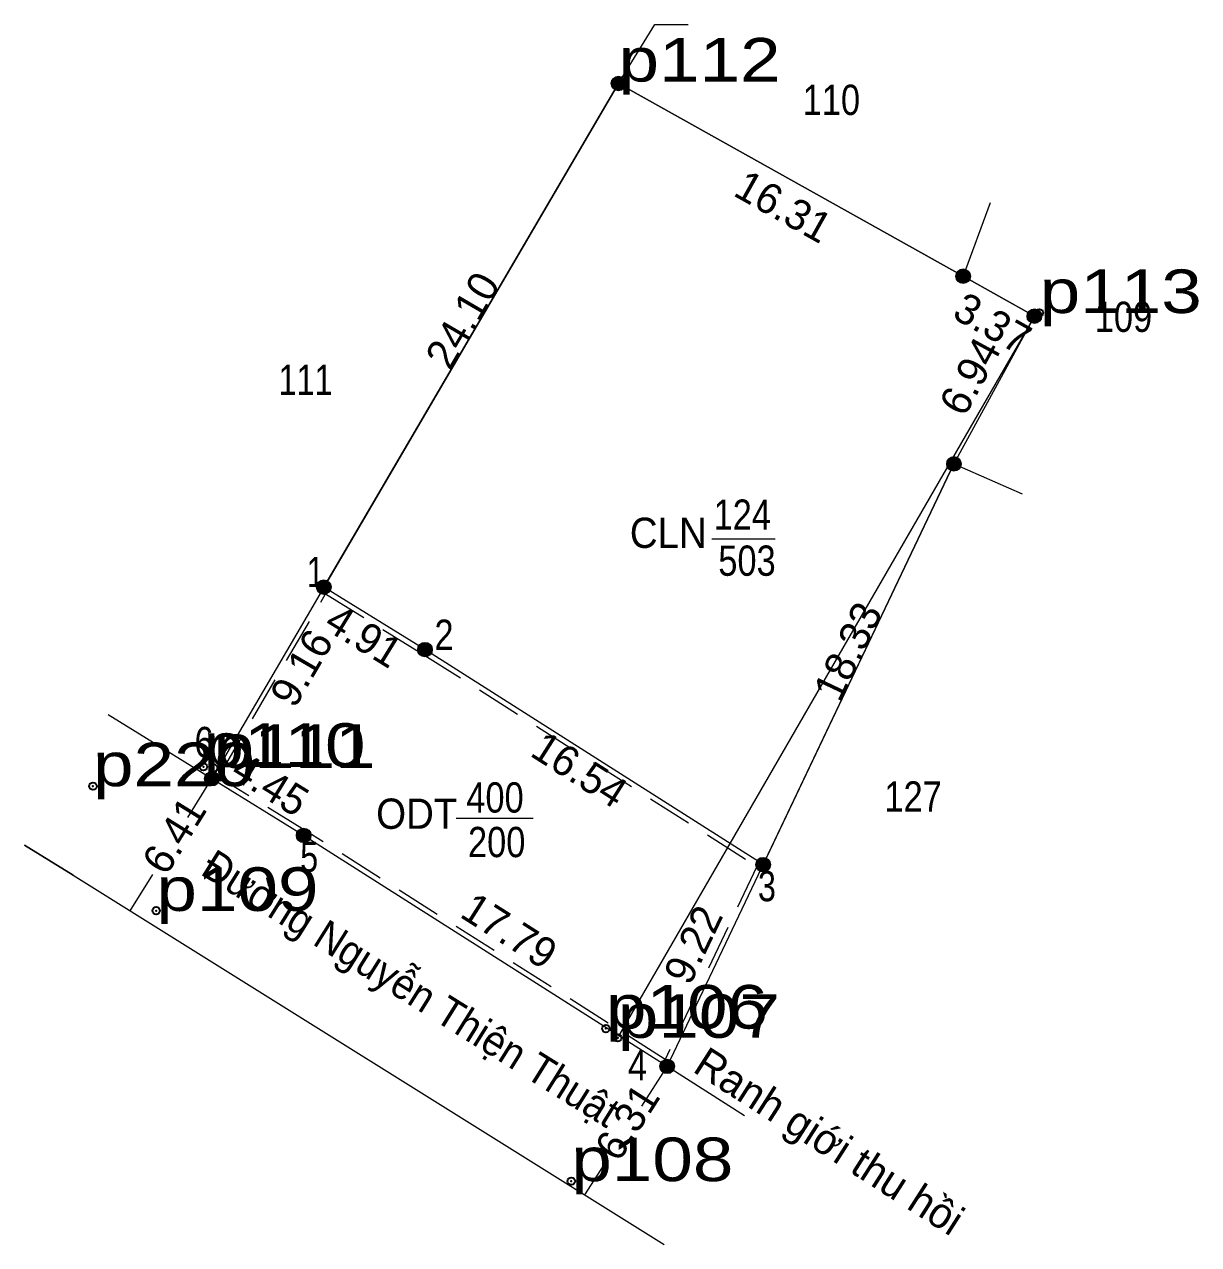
# Model space of a CAD drawing. Header units: metres. Extents: x 536429 to 537097, y 1836989 to 1837303.
# Drawn here: x 536428.6 to 536477.1, y 1837182.3 to 1837232.7 of the extents above; entities that cross this region are included whole.
import ezdxf
from ezdxf.enums import TextEntityAlignment as Align

# ---------------------------------------------------------------- set-up
doc = ezdxf.new("R2010")
doc.units = ezdxf.units.M
doc.header["$LTSCALE"] = 0.62
doc.header["$PDMODE"] = 32
doc.header["$PDSIZE"] = 0.31
doc.linetypes.add('DOTTED', pattern=[1.5, 0.3, -1.2])
doc.linetypes.add('MEDIUM_DASHED', pattern=[4.5, 3, -1.5])
for name, color, linetype, lineweight in [('1', 7, 'DOTTED', 13), ('10', 7, 'Continuous', 13), ('36', 7, 'Continuous', 13), ('63', 7, 'Continuous', 13)]:
    doc.layers.add(name, color=color, linetype=linetype, lineweight=lineweight)
doc.layers.add('12', color=7, linetype='Continuous')
doc.layers.add('7', color=7, linetype='Continuous')

msp = doc.modelspace()

# ---------------------------------------------------------------- hatches: boundary and pattern name
at = {"layer": '63'}
for points in [[(536453.4, 1837230.24, 1), (536452.8, 1837230.24, 1)], [(536467.63, 1837222.28, 1), (536467.03, 1837222.28, 1)], [(536470.57, 1837220.63, 1), (536469.97, 1837220.63, 1)], [(536467.25, 1837214.53, 1), (536466.65, 1837214.53, 1)], [(536441.23, 1837209.44, 1), (536440.63, 1837209.44, 1)], [(536445.41, 1837206.86, 1), (536444.81, 1837206.86, 1)], [(536436.61, 1837201.53, 1), (536436.01, 1837201.53, 1)], [(536440.4, 1837199.19, 1), (536439.8, 1837199.19, 1)], [(536459.37, 1837197.98, 1), (536458.77, 1837197.98, 1)], [(536455.41, 1837189.65, 1), (536454.81, 1837189.65, 1)]]:
    msp.add_hatch(color=256, dxfattribs=at).paths.add_polyline_path(points)

# ---------------------------------------------------------------- linework, layer by layer
at = {"layer": '1', "linetype": 'Continuous'}
msp.add_lwpolyline([(536453.1, 1837230.24), (536467.33, 1837222.28), (536470.27, 1837220.63), (536466.95, 1837214.53), (536459.07, 1837197.98), (536445.11, 1837206.86), (536440.93, 1837209.44)], close=True, dxfattribs=at)
at = {"layer": '1', "linetype": 'MEDIUM_DASHED'}
msp.add_lwpolyline([(536441, 1837209.16), (536445, 1837206.69), (536458.81, 1837197.91), (536455.03, 1837189.94), (536440.21, 1837199.36), (536436.58, 1837201.6)], close=True, dxfattribs=at)
at = {"layer": '10'}
for p, q in [((536453.1, 1837230.24), (536454.6, 1837232.67)), ((536453.1, 1837230.24), (536436.31, 1837201.53)), ((536467.33, 1837222.28), (536453.1, 1837230.24)), ((536453.1, 1837230.24), (536467.33, 1837222.28)), ((536468.45, 1837225.31), (536467.33, 1837222.28)), ((536470.27, 1837220.63), (536467.33, 1837222.28)), ((536470.27, 1837220.63), (536466.95, 1837214.53)), ((536466.95, 1837214.53), (536469.77, 1837213.29)), ((536445.11, 1837206.86), (536440.93, 1837209.44)), ((536459.07, 1837197.98), (536445.11, 1837206.86)), ((536436.31, 1837201.53), (536432.03, 1837204.17)), ((536430.59, 1837197.55), (536454.99, 1837182.29)), ((536458.3, 1837187.61), (536455.11, 1837189.65))]:
    msp.add_line(p, q, dxfattribs=at)
for points in [[(536453.1, 1837230.24), (536454.6, 1837232.67), (536455.98, 1837232.68)], [(536455.11, 1837189.65), (536440.1, 1837199.19), (536436.31, 1837201.53)], [(536430.59, 1837197.55), (536428.57, 1837198.78), (536430.59, 1837197.55)]]:
    msp.add_lwpolyline(points, dxfattribs=at)
at = {"layer": '36'}
msp.add_lwpolyline([(536470.27, 1837220.63), (536457.7, 1837198.85), (536453.12, 1837190.92)], dxfattribs=at)
at = {"layer": '63'}
for p, q in [((536455.11, 1837189.65), (536466.95, 1837214.53)), ((536456.96, 1837211.44), (536459.57, 1837211.44)), ((536446.4, 1837199.9), (536449.57, 1837199.9))]:
    msp.add_line(p, q, dxfattribs=at)
at = {"layer": '63', "linetype": 'MEDIUM_DASHED'}
for p, q in [((536435.32, 1837199.93), (536436.31, 1837201.53)), ((536432.94, 1837196.08), (536433.87, 1837197.58)), ((536454.06, 1837188.01), (536455.11, 1837189.65)), ((536451.71, 1837184.34), (536452.63, 1837185.78))]:
    msp.add_line(p, q, dxfattribs=at)
at = {"layer": '63'}
for centre in [(536453.1, 1837230.24), (536467.33, 1837222.28), (536470.27, 1837220.63), (536466.95, 1837214.53), (536440.93, 1837209.44), (536445.11, 1837206.86), (536436.31, 1837201.53), (536440.1, 1837199.19), (536459.07, 1837197.98), (536455.11, 1837189.65)]:
    msp.add_circle(centre, 0.3, dxfattribs=at)
at = {"layer": '7'}
for p in [(536453.1, 1837230.32), (536470.48, 1837220.77), (536435.96, 1837202.02), (536436.38, 1837201.97), (536431.4, 1837201.22), (536434.01, 1837196.08), (536452.58, 1837191.21), (536453.07, 1837190.83), (536451.15, 1837184.91)]:
    msp.add_point(p, dxfattribs=at)

# ---------------------------------------------------------------- texts
at = {"layer": '1'}
for s, width, p in [('503', 0.85, (536458.405, 1837209.91)), ('400', 0.85, (536448, 1837200.13)), ('ODT', 0.95, (536444.77, 1837199.46)), ('200', 0.85, (536448.07, 1837198.29))]:
    msp.add_text(s, height=1.25, dxfattribs=dict(at, width=width)).set_placement(p, align=Align.CENTER)
at = {"layer": '12', "width": 1.25}
for s, p in [('p112', (536453.1, 1837230.32)), ('p113', (536470.49, 1837220.76)), ('p110', (536435.96, 1837202.02)), ('p111', (536436.38, 1837201.97)), ('p220', (536431.4, 1837201.22)), ('p109', (536434.02, 1837196.07)), ('p106', (536452.58, 1837191.21)), ('p107', (536453.07, 1837190.83)), ('p108', (536451.15, 1837184.91))]:
    msp.add_text(s, height=1.8, dxfattribs=at).set_placement(p)
at = {"layer": '63'}
for s, width, p in [('110', 0.85, (536461.89, 1837228.94)), ('109', 0.85, (536473.95, 1837219.98)), ('111', 0.8, (536440.18, 1837217.38)), ('124', 0.85, (536458.21, 1837211.81)), ('CLN', 0.95, (536455.155, 1837211.06)), ('127', 0.85, (536465.265, 1837200.17))]:
    msp.add_text(s, height=1.25, dxfattribs=dict(at, width=width)).set_placement(p, align=Align.CENTER)
for s, rotation, p in [('16.31', 330.778, (536459.6099, 1837224.6164)), ('24.10', 59.668, (536447.1996, 1837220.1494)), ('3.37', 330.698, (536468.2391, 1837219.793)), ('6.94', 61.442, (536468.1634, 1837217.8512)), ('4.91', 328.316, (536442.2617, 1837206.8978)), ('18.33', 64.539, (536463.1334, 1837206.5263)), ('9.16', 59.712, (536440.5506, 1837205.7948)), ('16.54', 327.539, (536451.1596, 1837201.3808)), ('4.45', 328.308, (536438.4017, 1837200.7629)), ('6.41', 58.269, (536435.2836, 1837198.8613)), ('17.79', 327.561, (536448.2598, 1837194.728)), ('9.22', 64.574, (536456.7481, 1837194.4117)), ('Ranh giới thu hồi', 327.401, (536461.4683, 1837186.0341)), ('6.31', 57.369, (536453.9835, 1837187.018))]:
    msp.add_text(s, height=1.25, rotation=rotation, dxfattribs=at).set_placement(p, align=Align.CENTER)
for s, width, p in [(' 1', 0.75, (536440.93, 1837209.44)), (' 2', 0.85, (536446.29, 1837206.85)), (' 6', 0.85, (536436.38, 1837202.42)), (' 5', 0.8, (536440.7, 1837197.68)), (' 3', 0.8, (536459.6, 1837196.47)), (' 4', 0.85, (536454.28, 1837189.07))]:
    msp.add_text(s, height=1.25, dxfattribs=dict(at, width=width)).set_placement(p, align=Align.RIGHT)
at = {"layer": '63', "width": 0.95}
msp.add_text('Đường Nguyễn Thiện Thuật', height=1.25, rotation=327.978, dxfattribs=at).set_placement((536444.2036, 1837192.3432), align=Align.CENTER)

doc.saveas('drawing.dxf')
